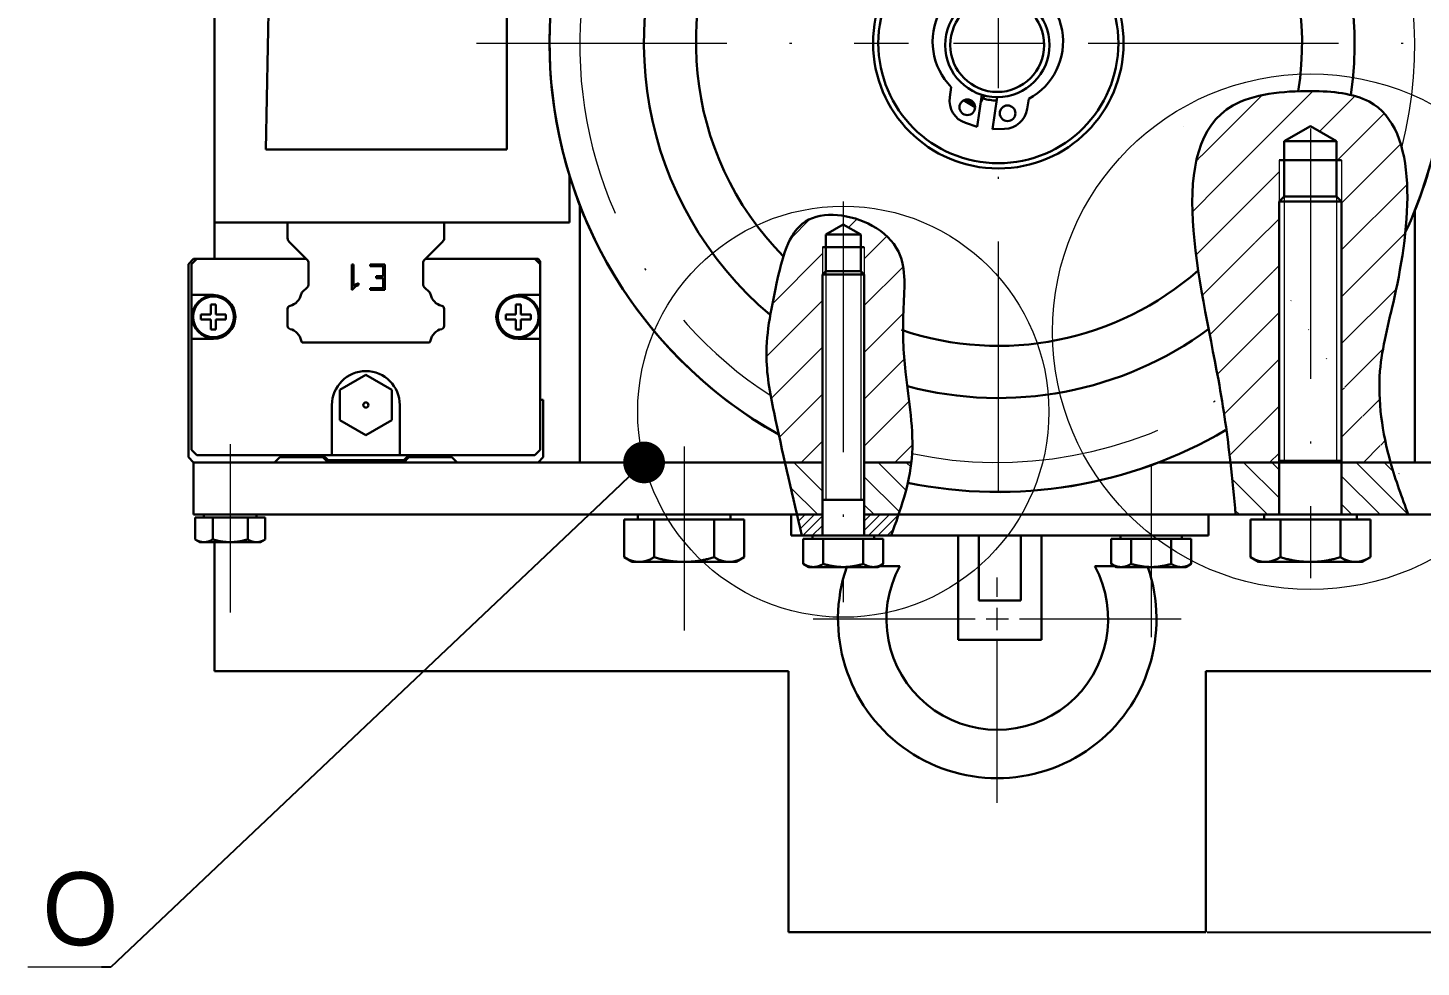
# Model space of a CAD drawing. Header units: millimetres. Extents: x 587 to 10361, y -8386 to 1488.
# Drawn here: x 3573.9 to 3640.6, y 219.1 to 264.1 of the extents above; entities that cross this region are included whole.
import ezdxf
from ezdxf import colors
from ezdxf.entities.mleader import LeaderData, LeaderLine
from ezdxf.math import Vec2, Vec3

# ---------------------------------------------------------------- set-up
doc = ezdxf.new("R2010")
doc.units = ezdxf.units.MM
doc.linetypes.add('ACAD_ISO10W100', pattern=[18, 12, -3, 0, -3])
for name, color, linetype, lineweight in [('Cienka', 30, 'Continuous', 0), ('Gruba', 7, 'Continuous', 30), ('Kreskowanie', 10, 'Continuous', 0), ('Przekrój', 50, 'Continuous', 15), ('Symetria', 210, 'ACAD_ISO10W100', 0), ('Widoczne (ISO)', 7, 'Continuous', 30), ('Wymiar', 3, 'Continuous', 20)]:
    doc.layers.add(name, color=color, linetype=linetype, lineweight=lineweight)
doc.dimstyles.get("Standard").update_dxf_attribs({"dimtxt": 2, "dimasz": 1, "dimexe": 0.18, "dimexo": 0.0625, "dimgap": 0.09, "dimtad": 1, "dimzin": 0, "dimdsep": 46, "dimtxsty": 'Standard', "dimcen": 1, "dimadec": 0, "dimazin": 0, "dimtfac": 1, "dimtofl": 0, "dimtmove": 0, "dimatfit": 3, "dimfxl": 1, "dimtolj": 1, "dimtzin": 0, "dimarcsym": 0})
pattern_1 = [(135, (0, 0), (-0.6735192090801865, -0.6735192090801865), [])]
pattern_2 = [(45, (0, 0), (-1.122532015133644, 1.122532015133644), [])]

# ---------------------------------------------------------------- blocks, each defined once
blk = doc.blocks.new('*D67')
at = {"layer": 'Defpoints', "color": 0, "transparency": 16777216}
for p in [(3657.813608966693, 365.3301252747852), (3630.313608969105, 220.8166252701624), (3692.718880247343, 220.8166252701624)]:
    blk.add_point(p, dxfattribs=at)
at = {"layer": 'Wymiar', "color": 0, "lineweight": -2, "transparency": 16777216}
for p, q in [((3657.876108966693, 365.3301252747852), (3692.898880247343, 365.3301252747852)), ((3692.718880247343, 364.3301252747852), (3692.718880247343, 221.8166252701624)), ((3630.376108969105, 220.8166252701624), (3692.898880247343, 220.8166252701624))]:
    blk.add_line(p, q, dxfattribs=at)
at = {"layer": 'Wymiar', "color": 0, "transparency": 16777216}
for points in [[(3692.552213580676, 364.3301252747852), (3692.885546914009, 364.3301252747852), (3692.718880247343, 365.3301252747852)], [(3692.552213580676, 221.8166252701624), (3692.885546914009, 221.8166252701624), (3692.718880247343, 220.8166252701624)]]:
    blk.add_solid(points, dxfattribs=at)
at = {"layer": 'Wymiar', "color": 0, "transparency": 16777216, "insert": (3690.878880247342, 293.0733752724727), "char_height": 2, "attachment_point": 5, "rotation": 90}
blk.add_mtext('\\A1;{\\H1.75x;289}', dxfattribs=at)
blk = doc.blocks.new('*U74')
at = {"layer": 'Symetria', "color": 0, "transparency": 16777216}
for p, q in [((0, 4.299999999999997), (0, 24.99999999999999)), ((-24.99999999999999, 0), (-4.299999999999997, 0)), ((4.299999999999997, 0), (24.99999999999999, 0)), ((0, -21.50000000000001), (0, -4.299999999999997))]:
    blk.add_line(p, q, dxfattribs=at)
at = {"layer": 'Symetria', "color": 0, "linetype": 'Continuous', "transparency": 16777216}
for p, q in [((0, -2.149999999999999), (0, 2.149999999999999)), ((-2.149999999999999, 0), (2.149999999999999, 0))]:
    blk.add_line(p, q, dxfattribs=at)
blk = doc.blocks.new('*U75')
at = {"layer": 'Symetria', "color": 0, "transparency": 16777216}
for p, q in [((0, 1.062350132327095), (0, 1.992057800861233)), ((-8.811750661635472, 0), (-1.062350132327095, 0)), ((1.062350132327095, 0), (8.811750661635472, 0)), ((0, -8.811750661635472), (0, -1.062350132327095))]:
    blk.add_line(p, q, dxfattribs=at)
at = {"layer": 'Symetria', "color": 0, "linetype": 'Continuous', "transparency": 16777216}
for p, q in [((-0.5311750661635473, 0), (0.5311750661635473, 0)), ((0, -0.5311750661635473), (0, 0.5311750661635473))]:
    blk.add_line(p, q, dxfattribs=at)
blk = doc.blocks.new('*U139')
at = {"layer": 'Symetria', "color": 0, "transparency": 16777216}
blk.add_line((-7.156728831808135e-13, 9.599884952259572), (7.156728831808135e-13, -9.5998849522596), dxfattribs=at)
blk = doc.blocks.new('*U140')
at = {"layer": 'Symetria', "color": 0, "transparency": 16777216}
blk.add_line((-6.735313349424386e-13, 10.77482742838902), (6.735313349424386e-13, -10.77482742838899), dxfattribs=at)
blk = doc.blocks.new('_Dot')
at = {"color": 0, "linetype": 'ByBlock', "lineweight": -2}
blk.add_line((-0.5, 0), (-1, 0), dxfattribs=at)
at = {"color": 0, "linetype": 'ByBlock', "const_width": 0.5}
blk.add_lwpolyline([(-0.25, 0, 1), (0.25, 0, 1)], format="xyb", close=True, dxfattribs=at)
blk = doc.blocks.new('*U206')
at = {"layer": 'Symetria', "color": 0, "transparency": 16777216}
blk.add_line((0, 4.02910335649679), (0, -4.02910335649679), dxfattribs=at)
blk = doc.blocks.new('*U207')
at = {"layer": 'Symetria', "color": 0, "transparency": 16777216}
blk.add_line((0, 4.407034325423069), (0, -4.407034325423069), dxfattribs=at)
blk = doc.blocks.new('*U208')
at = {"layer": 'Symetria', "color": 0, "transparency": 16777216}
blk.add_line((0, 4.104689550282046), (0, -4.104689550282046), dxfattribs=at)

msp = doc.modelspace()

# ---------------------------------------------------------------- hatches: boundary and pattern name
at = {"layer": 'Kreskowanie'}
h = msp.add_hatch(dxfattribs=at)
h.set_pattern_fill('ANSI31', color=256, scale=0.5)
h.set_pattern_definition(pattern_2)
edge = h.paths.add_edge_path()
edge.add_line((3633.813608972447, 255.8166252720738), (3633.813608972447, 257.7969923256343))
edge.add_line((3633.813608972447, 257.7969923256343), (3634.05604558314, 257.7969923256343))
edge.add_line((3634.05604558314, 257.7969923256343), (3634.05604558314, 258.7029912190794))
edge.add_line((3634.05604558314, 258.7029912190794), (3635.313608972448, 259.4290457804191))
edge.add_line((3635.313608972448, 259.4290457804191), (3636.571172361755, 258.7029912190794))
edge.add_line((3636.571172361755, 258.7029912190794), (3636.571172361755, 257.7969923256343))
edge.add_line((3636.571172361755, 257.7969923256343), (3636.813608972448, 257.7969923256355))
edge.add_line((3636.813608972448, 257.7969923256355), (3636.813608972447, 255.8166252720743))
edge.add_line((3636.813608972447, 255.8166252720743), (3636.813608972448, 243.3166252720788))
edge.add_line((3636.813608972448, 243.3166252720788), (3639.155741630212, 243.3166252720791))
edge.add_spline(control_points=[(3639.155741630212, 243.3166252720791), (3638.756104147251, 244.7427850193089), (3638.357288672806, 247.5206908283861), (3639.886835532086, 252.8094278543514), (3640.768895410014, 260.6698784262073), (3635.006873529888, 261.2342010841523), (3628.535220786593, 260.5202924941789), (3629.604423747076, 253.9799918145514), (3630.437973148125, 249.7071418630841)], knot_values=[8.682100838770872, 8.682100838770879, 8.682100838770879, 8.682100838770879, 13.07853033278791, 16.70063346845119, 26.1462454775979, 28.96224035778313, 32.77782988527065, 43.76816089827526, 43.76816089827526, 43.76816089827526, 43.76816089827526], degree=3, periodic=0)
edge.add_spline(control_points=[(3630.437973148125, 249.7071418630841), (3630.601863769399, 248.8670236502096), (3631.07419103133, 246.5326334669683), (3631.339421784517, 244.6205054318004), (3631.484188960914, 243.3166252720744)], knot_values=[2.512523572657374, 2.512523572657374, 2.512523572657374, 2.512523572657374, 4.673417906513847, 8.682100838770854, 8.68210083877087, 8.68210083877087, 8.68210083877087], degree=3, periodic=0)
edge.add_line((3631.484188960914, 243.3166252720744), (3631.484189280491, 243.3166252720744))
edge.add_line((3631.484189280491, 243.3166252720744), (3633.813608972448, 243.3166252720756))
edge.add_line((3633.813608972448, 243.3166252720756), (3633.813608972447, 255.8166252720738))
h = msp.add_hatch(dxfattribs=at)
h.set_pattern_fill('ANSI31', color=256, scale=0.5)
h.set_pattern_definition(pattern_2)
edge = h.paths.add_edge_path()
edge.add_line((3611.938608969363, 252.3166252720744), (3611.938608969363, 253.6368699744479))
edge.add_line((3611.938608969363, 253.6368699744479), (3612.100233376492, 253.6368699744479))
edge.add_line((3612.100233376492, 253.6368699744479), (3612.100233376492, 254.2408692367446))
edge.add_line((3612.100233376492, 254.2408692367446), (3612.938608969363, 254.7249056109711))
edge.add_line((3612.938608969363, 254.7249056109711), (3613.776984562235, 254.2408692367446))
edge.add_line((3613.776984562235, 254.2408692367446), (3613.776984562235, 253.6368699744478))
edge.add_line((3613.776984562235, 253.6368699744478), (3613.938608969363, 253.6368699744478))
edge.add_line((3613.938608969363, 253.6368699744478), (3613.938608969363, 252.3166252720745))
edge.add_line((3613.938608969363, 252.3166252720745), (3613.938608969363, 243.3166252720756))
edge.add_line((3613.938608969363, 243.3166252720756), (3616.195017963807, 243.3166252720756))
edge.add_spline(control_points=[(3616.031013124464, 242.3434908162645), (3616.118595301288, 242.7278682635034), (3616.414542392732, 244.4716716187797), (3615.931982414538, 246.961462936973), (3615.803793082168, 248.9729588396668), (3615.79872229674, 249.6399879836317)], knot_values=[24.294692011618, 24.294692011618, 24.294692011618, 24.294692011618, 25.48316273144338, 29.65297474566261, 31.64662343310444, 31.64662343310444, 31.64662343310444, 31.64662343310444], degree=3, periodic=0)
edge.add_spline(control_points=[(3615.79872229674, 249.6399879836317), (3615.796430759307, 249.9414249651729), (3615.817967673742, 251.2182707206563), (3616.058583659492, 253.2344223373441), (3614.062576909218, 255.1221264861869), (3611.08368793738, 255.4989131631462), (3610.286109077225, 253.8994482881954), (3610.06598665529, 253.195810569115)], knot_values=[13.50631490863671, 13.50631490863671, 13.50631490863671, 13.50631490863671, 14.40726421202676, 17.280712549095, 19.04082931326022, 22.24451038664514, 24.294692011618, 24.294692011618, 24.294692011618, 24.294692011618], degree=3, periodic=0)
edge.add_spline(control_points=[(3610.06598665529, 253.195810569115), (3609.934044514622, 252.7740476878347), (3609.531461888422, 250.9466404707578), (3609.037822929097, 248.4940269635726), (3609.634701522235, 245.6013938508573), (3609.991117044498, 243.9931874131472), (3610.143899711868, 243.316625272074)], knot_values=[3.605203695513175, 3.605203695513175, 3.605203695513175, 3.605203695513175, 4.834089648964747, 8.592025228598011, 11.42817222317699, 13.50631490863672, 13.50631490863672, 13.50631490863672, 13.50631490863672], degree=3, periodic=0)
edge.add_line((3610.143899711868, 243.3166252720741), (3611.938608969363, 243.3166252720756))
edge.add_line((3611.938608969363, 243.3166252720756), (3611.938608969363, 252.3166252720744))
h = msp.add_hatch(dxfattribs=at)
h.set_pattern_fill('ANSI31', color=256, scale=0.3, angle=90)
h.set_pattern_definition(pattern_1)
edge = h.paths.add_edge_path()
edge.add_line((3611.938608969363, 243.3166252720756), (3610.140493282387, 243.3166252720741))
edge.add_spline(control_points=[(3610.140493282388, 243.3166252720741), (3610.328743338545, 242.4819709428139), (3610.522101976703, 241.6490502272224), (3610.716921512941, 240.8166252720741)], knot_values=[2.055740479034897, 2.055740479034897, 2.055740479034897, 2.055740479034897, 7.1886731638307, 7.1886731638307, 7.1886731638307, 7.1886731638307], degree=3, periodic=0)
edge.add_line((3610.71692151294, 240.8166252720741), (3611.938608969363, 240.8166252720741))
edge.add_line((3611.938608969363, 240.8166252720741), (3611.938608969363, 243.3166252720756))
edge = h.paths.add_edge_path()
edge.add_spline(control_points=[(3615.580485585897, 240.8166252720742), (3615.855311009691, 241.6433021848934), (3616.092145259255, 242.4736250616329), (3616.196880891282, 243.3166252720756)], knot_values=[64.68032469296662, 64.68032469296662, 64.68032469296662, 64.68032469296662, 69.84514158203173, 69.84514158203173, 69.84514158203173, 69.84514158203173], degree=3, periodic=0)
edge.add_line((3616.196880891282, 243.3166252720756), (3613.938608969363, 243.3166252720756))
edge.add_line((3613.938608969363, 243.3166252720756), (3613.938608969363, 240.8166252720742))
edge.add_line((3613.938608969363, 240.8166252720742), (3615.580485585897, 240.8166252720742))
h = msp.add_hatch(dxfattribs=at)
h.set_pattern_fill('ANSI31', color=256, scale=0.3, angle=90)
h.set_pattern_definition(pattern_1)
edge = h.paths.add_edge_path()
edge.add_line((3633.813608972447, 243.3166252720784), (3631.484188960912, 243.3166252720781))
edge.add_spline(control_points=[(3631.484188960913, 243.3166252720744), (3631.575735271395, 242.4976225369753), (3631.655236518127, 241.6571239045248), (3631.734737764859, 240.8166252720743)], knot_values=[0, 0, 0, 0, 5.025047145314826, 5.025047145314826, 5.025047145314826, 5.025047145314826], degree=3, periodic=0)
edge.add_line((3631.734737764859, 240.8166252720743), (3633.813608972448, 240.8166252720744))
edge.add_line((3633.813608972448, 240.8166252720744), (3633.813608972448, 241.2669704152957))
edge.add_line((3633.813608972448, 241.2669704152957), (3633.813608972448, 243.3166252720784))
edge = h.paths.add_edge_path()
edge.add_spline(control_points=[(3640.006478183187, 240.8166252720752), (3639.700046202489, 241.638053811738), (3639.39361422179, 242.459482351401), (3639.155741630211, 243.316625272081)], knot_values=[0, 0, 0, 0, 5.281572751595349, 5.281572751595349, 5.281572751595349, 5.281572751595349], degree=3, periodic=0)
edge.add_line((3639.155741630213, 243.3166252720744), (3636.813608972448, 243.3166252720744))
edge.add_line((3636.813608972448, 243.3166252720744), (3636.813608972448, 241.2669704152964))
edge.add_line((3636.813608972448, 241.2669704152964), (3636.813608972448, 240.8166252720744))
edge.add_line((3636.813608972448, 240.8166252720744), (3637.485734499629, 240.8166252720744))
edge.add_line((3637.485734499629, 240.8166252720744), (3640.006478183187, 240.8166252720744))
h = msp.add_hatch(dxfattribs=at)
h.set_pattern_fill('ANSI31', color=256)
h.set_pattern_definition([(45, (0, 0), (-2.245064030267288, 2.245064030267288), [])])
edge = h.paths.add_edge_path()
edge.add_line((3611.938608969363, 240.8166252720741), (3610.718458823799, 240.8166252720741))
edge.add_spline(control_points=[(3610.718458823798, 240.8166252720741), (3610.796030538422, 240.4831262042651), (3610.873748244153, 240.1498757381696), (3610.951465949885, 239.8166252720742)], knot_values=[0, 0, 0, 0, 1.032921665660012, 1.032921665660012, 1.032921665660012, 1.032921665660012], degree=3, periodic=0)
edge.add_line((3610.951465949885, 239.8166252720742), (3611.938608969363, 239.8166252720742))
edge.add_line((3611.938608969363, 239.8166252720742), (3611.938608969363, 240.1168553675551))
edge.add_line((3611.938608969363, 240.1168553675551), (3611.938608969363, 240.8166252720741))
edge = h.paths.add_edge_path()
edge.add_line((3615.587323420893, 240.8166252720742), (3613.938608969363, 240.8166252720742))
edge.add_line((3613.938608969363, 240.8166252720742), (3613.938608969363, 240.1168553675555))
edge.add_line((3613.938608969363, 240.1168553675555), (3613.938608969363, 239.8166252720742))
edge.add_line((3613.938608969363, 239.8166252720742), (3615.235261397428, 239.8166252720742))
edge.add_spline(control_points=[(3615.235261397428, 239.8166252720742), (3615.354858926614, 240.1497132689003), (3615.4744564558, 240.4828012657263), (3615.587323420893, 240.8166252720742)], knot_values=[33.23081371859259, 33.23081371859259, 33.23081371859259, 33.23081371859259, 34.27511768429614, 34.27511768429614, 34.27511768429614, 34.27511768429614], degree=3, periodic=0)
h = msp.add_hatch(dxfattribs=at)
h.set_pattern_fill('ANSI31', color=256, scale=0.1)
h.set_pattern_definition([(45, (0, 0), (-0.2245064030267289, 0.2245064030267289), [])])
edge = h.paths.add_edge_path()
edge.add_line((3611.938608969363, 240.8166252720741), (3610.718458823799, 240.8166252720741))
edge.add_spline(control_points=[(3610.718458823798, 240.8166252720741), (3610.796030538422, 240.4831262042651), (3610.873748244153, 240.1498757381696), (3610.951465949885, 239.8166252720742)], knot_values=[0, 0, 0, 0, 1.032921665660012, 1.032921665660012, 1.032921665660012, 1.032921665660012], degree=3, periodic=0)
edge.add_line((3610.951465949885, 239.8166252720742), (3611.938608969363, 239.8166252720742))
edge.add_line((3611.938608969363, 239.8166252720742), (3611.938608969363, 240.1168553675551))
edge.add_line((3611.938608969363, 240.1168553675551), (3611.938608969363, 240.8166252720741))
edge = h.paths.add_edge_path()
edge.add_spline(control_points=[(3615.235261397428, 239.8166252720742), (3615.354858926614, 240.1497132689003), (3615.4744564558, 240.4828012657263), (3615.587323420893, 240.8166252720742)], knot_values=[33.23081371859259, 33.23081371859259, 33.23081371859259, 33.23081371859259, 34.27511768429614, 34.27511768429614, 34.27511768429614, 34.27511768429614], degree=3, periodic=0)
edge.add_line((3615.587323420893, 240.8166252720742), (3613.938608969363, 240.8166252720742))
edge.add_line((3613.938608969363, 240.8166252720742), (3613.938608969363, 240.1168553675555))
edge.add_line((3613.938608969363, 240.1168553675555), (3613.938608969363, 239.8166252720742))
edge.add_line((3613.938608969363, 239.8166252720742), (3615.235261397428, 239.8166252720742))

# ---------------------------------------------------------------- linework, layer by layer
at = {"layer": 'Cienka'}
for p, q in [((3633.813608972447, 257.7969923256343), (3633.813608972447, 255.8166252720739)), ((3636.813608972448, 257.7969923256343), (3636.813608972447, 255.8166252720743)), ((3634.056045583141, 256.0590618827668), (3634.05604558314, 243.388053843503)), ((3636.571172361753, 256.0590618827675), (3636.571172361755, 243.388053843503)), ((3611.938608969363, 253.6368699744479), (3611.938608969363, 252.3166252720743)), ((3613.938608969363, 253.6368699744478), (3613.938608969363, 252.3166252720745)), ((3612.100233376492, 252.4782496792039), (3612.100233376492, 241.5309109863599)), ((3613.776984562234, 252.4782496792029), (3613.776984562235, 241.5309109863599))]:
    msp.add_line(p, q, dxfattribs=at)
at = {"layer": 'Gruba'}
for p, q in [((3582.813608969563, 270.816625272546), (3582.813608969565, 254.8166252725467)), ((3585.276289843937, 258.3166252725471), (3585.525048698392, 270.8166252725466)), ((3596.813608969562, 270.8166252725488), (3596.813608969564, 258.3166252725493)), ((3618.040531481886, 260.8153579676828), (3618.113103644283, 261.2969653425113)), ((3618.058970178707, 261.060721055131), (3618.083585165023, 261.1010731872181)), ((3618.075944342011, 261.0503667373825), (3618.058970178707, 261.060721055131)), ((3619.253496703339, 260.3320543766502), (3618.703047559302, 260.6678308882532)), ((3618.871725609506, 260.7113576411853), (3619.215009169584, 260.5019530893613)), ((3619.232810240047, 260.3446732143447), (3619.253289198676, 260.349633883143)), ((3619.574496971052, 260.9283804360875), (3619.343716679405, 259.3968635740881)), ((3619.628154665304, 260.7527410944091), (3619.521744085737, 260.5782988376823)), ((3620.085343990155, 259.2851096839973), (3620.316124281801, 260.8166265459864)), ((3621.821240198033, 260.7381958920573), (3621.748668035636, 260.2565885172288)), ((3619.343716679405, 259.3968635740881), (3618.794714955396, 259.5812954333803)), ((3620.664316269955, 259.2995700751144), (3620.085343990155, 259.2851096839973)), ((3634.05604558314, 258.7029912190794), (3635.313608972448, 259.4290457804191)), ((3636.571172361755, 258.7029912190794), (3635.313608972448, 259.4290457804191)), ((3634.05604558314, 258.7029912190794), (3634.05604558314, 256.0590618827674)), ((3634.05604558314, 258.7029912190794), (3636.571172361755, 258.7029912190794)), ((3636.571172361755, 256.0590618827657), (3636.571172361755, 258.7029912190791)), ((3596.813608969564, 258.3166252725493), (3585.276289843937, 258.3166252725471)), ((3633.813608972447, 257.7969923256343), (3634.056045583139, 257.7969923256343)), ((3634.05604558314, 257.7969923256343), (3636.571172361755, 257.7969923256343)), ((3636.571172361755, 257.7969923256343), (3636.813608972447, 257.7969923256355)), ((3599.813608969564, 257.0796640142146), (3599.813608969565, 254.8166252725501)), ((3633.813608972447, 255.8166252720743), (3634.056045583139, 256.0590618827668)), ((3633.813608972447, 255.8166252720738), (3633.813608972448, 241.2669704152957)), ((3633.813608972447, 255.8166252720743), (3636.813608972447, 255.8166252720743)), ((3634.056045583139, 256.0590618827668), (3636.571172361754, 256.0590618827668)), ((3636.813608972447, 255.8166252720743), (3636.571172361754, 256.0590618827668)), ((3636.813608972448, 241.2669704152964), (3636.813608972447, 255.8166252720743)), ((3600.313608969363, 243.3166252720741), (3600.313608969363, 255.6383654391299)), ((3640.313608969362, 255.3745395457462), (3640.313608969362, 243.3166252720792)), ((3599.813608969565, 254.8166252725501), (3582.813608969565, 254.8166252725467)), ((3582.813608969098, 254.8166252701451), (3582.813608969099, 253.0666252722647)), ((3586.313608969564, 254.070178962276), (3586.313608969564, 254.8166252725468)), ((3593.813608969563, 254.8166252725483), (3593.813608969563, 254.0701789622775)), ((3612.100233376492, 254.2408692367446), (3612.938608969363, 254.7249056109711)), ((3613.776984562235, 254.2408692367446), (3612.938608969363, 254.7249056109711)), ((3587.269674984564, 253.0105595572763), (3586.386832274563, 253.8934022672761)), ((3593.740385664562, 253.8934022672775), (3592.857542954563, 253.0105595572774)), ((3612.100233376492, 254.2408692367446), (3612.100233376492, 252.4782496792033)), ((3612.100233376492, 254.2408692367446), (3613.776984562235, 254.2408692367446)), ((3613.776984562235, 252.4782496792022), (3613.776984562235, 254.2408692367446)), ((3581.563608969563, 252.816625272194), (3581.813608969563, 253.066625272194)), ((3581.713608969563, 252.8166252722659), (3581.963608969563, 253.0666252722659)), ((3581.813608969563, 253.066625272194), (3581.963608969563, 253.066625272194)), ((3581.963608969563, 253.0666252722659), (3587.213609269563, 253.0666252722661)), ((3592.913608669563, 253.0666252722663), (3598.163608969563, 253.0666252722664)), ((3598.163608969563, 253.0666252722664), (3598.413608969563, 252.8166252722665)), ((3598.163608969563, 253.0666252721946), (3598.313608969563, 253.0666252721946)), ((3598.313608969563, 253.0666252721946), (3598.413608969563, 252.9666252721946)), ((3611.938608969363, 253.6368699744479), (3612.100233376492, 253.6368699744479)), ((3612.100233376492, 253.6368699744479), (3613.776984562235, 253.6368699744478)), ((3613.776984562235, 253.6368699744478), (3613.938608969363, 253.6368699744478)), ((3581.563608969564, 243.5666252721941), (3581.563608969563, 252.816625272194)), ((3581.713608969563, 251.3416252722659), (3581.713608969563, 252.8166252722659)), ((3587.313608969564, 251.8256475672763), (3587.313608969564, 252.9044935422763)), ((3589.398192302939, 251.5825836056659), (3589.398192302939, 252.8075836056168)), ((3589.398192302939, 252.8075836056168), (3589.479858969602, 252.8075836056168)), ((3589.479858969602, 252.8075836056168), (3589.479858969602, 251.7409948556596)), ((3590.269986052934, 252.7243336056036), (3590.269986052934, 252.806000272267)), ((3590.269986052934, 252.806000272267), (3590.980900636238, 252.8060002722671)), ((3590.899233969575, 252.7243336056037), (3590.269986052934, 252.7243336056036)), ((3590.899233969575, 252.2343336056234), (3590.899233969575, 252.7243336056037)), ((3590.980900636238, 252.8060002722671), (3590.980900636238, 251.5810002723162)), ((3592.813608969563, 252.9044935422774), (3592.813608969563, 251.8256475672774)), ((3598.413608969563, 252.8166252722665), (3598.413608969563, 252.9666252721946)), ((3598.413608969563, 252.8166252722665), (3598.413608969563, 251.3416252722665)), ((3611.938608969363, 252.3166252720745), (3612.100233376491, 252.4782496792029)), ((3611.938608969363, 252.3166252720744), (3611.938608969363, 240.1168553675551)), ((3611.938608969363, 252.3166252720745), (3613.938608969363, 252.3166252720745)), ((3612.100233376491, 252.4782496792029), (3613.776984562234, 252.4782496792029)), ((3613.776984562235, 252.4782496792022), (3613.938608969363, 252.3166252720745)), ((3613.938608969363, 240.1168553675555), (3613.938608969363, 252.3166252720745)), ((3587.003357379563, 251.4532629022763), (3587.269675194563, 251.7195817572764)), ((3589.589120219598, 251.755396105659), (3589.415418969605, 251.5825836056659)), ((3589.479858969602, 251.7409948556596), (3589.573169386265, 251.8350573556558)), ((3589.573169386265, 251.8350573556558), (3589.708748969593, 251.9019586056531)), ((3589.708748969593, 251.8159169389899), (3589.589120219598, 251.755396105659)), ((3589.708748969593, 251.9019586056532), (3589.708748969593, 251.8159169389899)), ((3590.269986052934, 251.6626669389794), (3590.899233969575, 251.6626669389796)), ((3590.269986052934, 251.5810002723161), (3590.269986052934, 251.6626669389794)), ((3590.556297719589, 252.1526669389599), (3590.556297719589, 252.2343336056232)), ((3590.556297719589, 252.2343336056233), (3590.899233969575, 252.2343336056234)), ((3590.899233969575, 252.15266693896), (3590.556297719589, 252.1526669389599)), ((3590.899233969575, 251.6626669389796), (3590.899233969575, 252.15266693896)), ((3592.857542744563, 251.7195817572775), (3593.123860559563, 251.4532629022775)), ((3581.713608969563, 251.3416252722659), (3582.763608969562, 251.3416252722659)), ((3581.713608969563, 249.2416252722575), (3581.713608969563, 251.3416252722574)), ((3589.415418969605, 251.5825836056659), (3589.398192302939, 251.5825836056659)), ((3590.980900636238, 251.5810002723162), (3590.269986052934, 251.5810002723161)), ((3597.363608969563, 251.3416252722664), (3598.413608969563, 251.3416252722665)), ((3598.413608969563, 251.341625272258), (3598.413608969563, 249.241625272258)), ((3586.313608969564, 249.8560443722763), (3586.313608969564, 250.6772021822762)), ((3593.813608969563, 250.6772021822777), (3593.813608969563, 249.8560443722778)), ((3582.763608969563, 249.2416252722659), (3581.713608969563, 249.2416252722659)), ((3581.713608969563, 243.916625272266), (3581.713608969563, 249.2416252722659)), ((3587.016717509563, 249.0666232772764), (3587.003357644563, 249.0799831422765)), ((3593.110500429562, 249.0666232772776), (3587.016717509563, 249.0666232772764)), ((3593.123860294563, 249.0799831422777), (3593.110500429562, 249.0666232772777)), ((3598.413608969563, 249.2416252722665), (3597.363608969563, 249.2416252722665)), ((3598.413608969563, 249.2416252722665), (3598.413608969563, 243.9166252722666)), ((3590.059919020606, 247.5078705522251), (3588.817298918573, 246.7904435018527)), ((3591.309919020553, 246.7904435018528), (3590.06729891852, 247.5078705522251)), ((3588.813608969564, 246.7840523226902), (3588.813608969564, 245.349198221907)), ((3591.313608969564, 245.3491982219071), (3591.313608969564, 246.7840523226903)), ((3598.563608969564, 246.3166252721947), (3598.413608969563, 246.3166252721947)), ((3598.563608969564, 243.5666252721947), (3598.563608969564, 246.3166252721947)), ((3588.438608969564, 243.6666252722662), (3588.438608969564, 246.0666252722662)), ((3591.688608969564, 246.0666252722663), (3591.688608969564, 243.6666252722663)), ((3588.817298918573, 245.3428070427445), (3590.059919020607, 244.6253799923722)), ((3590.06729891852, 244.6253799923722), (3591.309919020553, 245.3428070427446)), ((3581.963608969563, 243.666625272266), (3581.713608969563, 243.916625272266)), ((3588.438608969564, 243.6666252722662), (3581.963608969563, 243.666625272266)), ((3588.251108969564, 243.4216252722493), (3588.006108969563, 243.6666252722493)), ((3591.688608969564, 243.6666252722579), (3588.438608969564, 243.6666252722578)), ((3598.163608969563, 243.6666252722666), (3591.688608969564, 243.6666252722663)), ((3592.121108969563, 243.6666252722494), (3591.876108969564, 243.4216252722495)), ((3598.413608969563, 243.9166252722666), (3598.163608969563, 243.6666252722666)), ((3581.813608969564, 243.3166252721941), (3581.563608969564, 243.5666252721941)), ((3581.813608969362, 240.8166252720737), (3581.813608969362, 243.3166252720737)), ((3581.813608969362, 243.3166252720737), (3610.140493282389, 243.3166252720741)), ((3585.688608969564, 243.3166252721943), (3585.938608969564, 243.5666252721943)), ((3585.938608969564, 243.5666252721943), (3588.001108969564, 243.5666252721944)), ((3588.251108969564, 243.3166252721944), (3588.001108969564, 243.5666252721944)), ((3591.876108969564, 243.4216252722494), (3588.251108969564, 243.4216252722493)), ((3592.126108969564, 243.5666252721945), (3591.876108969564, 243.3166252721945)), ((3592.126108969564, 243.5666252721945), (3594.188608969564, 243.5666252721946)), ((3594.188608969564, 243.5666252721946), (3594.438608969564, 243.3166252721946)), ((3598.563608969564, 243.5666252721947), (3598.313608969564, 243.3166252721947)), ((3610.140493282388, 243.3166252720754), (3600.313608969363, 243.3166252720741)), ((3610.140493282389, 243.3166252720741), (3611.938608969363, 243.3166252720756)), ((3613.938608969363, 243.3166252720756), (3616.196880891282, 243.3166252720756)), ((3640.313608969363, 243.3166252720792), (3628.042769005721, 243.3166252720777)), ((3628.04276900572, 243.3166252720743), (3631.484189280491, 243.3166252720744)), ((3633.813608972448, 243.388053843503), (3636.813608972448, 243.388053843503)), ((3633.813608972447, 243.3166252720744), (3656.18818219355, 243.3166252720747)), ((3611.938608969363, 241.5309109863599), (3613.938608969363, 241.5309109863599)), ((3633.813608972448, 241.2669704152957), (3633.813608972448, 240.8166252720744)), ((3636.813608972448, 241.2669704152964), (3636.813608972448, 240.8166252720744)), ((3581.813608969362, 240.8166252720737), (3611.938608969363, 240.8166252720741)), ((3603.093608991644, 240.584641528352), (3603.093608991644, 240.8166252720752)), ((3607.533608991645, 240.5846415283519), (3607.533608991645, 240.8166252720734)), ((3610.438608969363, 240.8166252720742), (3610.438608969363, 239.8166252720742)), ((3613.938608969363, 240.8166252720742), (3658.813608969361, 240.8166252720747)), ((3630.438608969363, 239.8166252720745), (3630.438608969363, 240.8166252720744)), ((3633.093608969361, 240.5846415283519), (3633.093608969361, 240.8166252720734)), ((3633.813608972448, 240.8166252720744), (3633.363263829226, 240.8166252720744)), ((3633.363263829226, 240.8166252720744), (3633.813608972448, 240.8166252720744)), ((3635.313608972448, 240.8166252720744), (3636.813608972448, 240.8166252720744)), ((3637.533608969363, 240.584641528352), (3637.533608969363, 240.8166252720752)), ((3630.438608969363, 239.8166252720745), (3610.438608969363, 239.8166252720742)), ((3611.468608969366, 239.6619694429265), (3611.468608969366, 239.8166252720733)), ((3611.938608969363, 240.1168553675551), (3611.938608969363, 239.8166252720742)), ((3613.938608969363, 240.1168553675555), (3613.938608969363, 239.8166252720742)), ((3614.408608969365, 239.6619694429266), (3614.408608969365, 239.8166252720745)), ((3618.438608969363, 239.8166252720743), (3618.438608969363, 234.8166252720744)), ((3619.438608969363, 236.7048647432744), (3619.438608969363, 239.8166252720743)), ((3621.438608969363, 239.8166252720744), (3621.438608969363, 236.7048647432744)), ((3622.438608969363, 239.8166252720744), (3622.438608969363, 234.8166252720744)), ((3626.218608991642, 239.6619694429266), (3626.218608991643, 239.8166252720745)), ((3629.158608991641, 239.6619694429265), (3629.158608991642, 239.8166252720733)), ((3582.813608969102, 239.496730932852), (3582.813608969102, 233.3166252701465)), ((3615.645084844556, 238.3503138049485), (3614.677412176271, 238.3503138049483)), ((3625.94980578473, 238.3503138049518), (3624.982133093334, 238.3503138049514)), ((3621.438608969363, 236.7048647432744), (3619.438608969363, 236.7048647432744)), ((3622.438608969363, 234.8166252720744), (3618.438608969363, 234.8166252720744)), ((3582.813608969102, 233.3166252701465), (3610.313608969102, 233.3166252701551)), ((3610.313608969102, 233.3166252701551), (3610.313608969104, 220.8166252701559)), ((3630.313608969101, 233.3166252701615), (3657.8136089691, 233.3166252701701)), ((3630.313608969101, 233.3166252701615), (3630.313608969103, 220.8166252701623)), ((3630.313608969103, 220.8166252701623), (3610.313608969104, 220.8166252701559))]:
    msp.add_line(p, q, dxfattribs=at)
for centre, radius in [((3620.365685186925, 263.401995466783), 5.999999999999991), ((3620.36568518695, 263.4019954668017), 5.749999999999994), ((3620.313608980479, 263.3166252806399), 2.500000000000145), ((3620.313608980503, 263.3166252806589), 2.250000000000127), ((3618.878522106863, 260.3364192361356), 0.3750000000002896), ((3620.806753114814, 260.0458591218996), 0.3750000000002896), ((3582.763608969562, 250.2916252722575), 1.024999999999996), ((3582.763608969562, 250.2916252722668), 0.9768812350607361), ((3597.363608969563, 250.291625272258), 1.024999999999996), ((3597.363608969563, 250.2916252722673), 0.9768812350607361), ((3590.063608969564, 246.0666252723169), 0.1249999999999995)]:
    msp.add_circle(centre, radius, dxfattribs=at)
for centre, radius, start, end in [((3620.409097769547, 263.3958642441869), 17.02325514855763, 351.6460810729562, 229.8652107449263), ((3620.365685186805, 263.4019954666892), 21.49999999999999, 129.2477226316178, 240.7017792138737), ((3620.365685186805, 263.4019954666892), 21.49999999999999, 337.797932360953, 50.75227736839813), ((3620.39856544191, 263.3948710611518), 14.51834613804411, 350.9129477602052, 224.6725018792415), ((3620.339684888128, 263.4896716531179), 3.125000000002472, 298.3006175576789, 224.5608222659667), ((3620.365685186336, 263.401995466343), 21.50255128608409, 177.9941114129533, 240.7078048104065), ((3620.365685186336, 263.401995466343), 21.5025512860841, 335.0603811290018, 1.922237991370722), ((3619.152972448011, 260.6477271325465), 1.125000000000898, 171.4307199118074, 251.4307199118001), ((3620.36568518695, 263.4019954668017), 2.749999999999992, 254.4432368633457, 268.453497216732), ((3620.636227069512, 260.424219352365), 1.125000000000869, 271.4307199118427, 351.4307199118315), ((3586.563608936949, 254.0701789493602), 0.2499999673859831, 179.9999971683509, 225.0000031922329), ((3593.563609002176, 254.0701789493615), 0.249999967385965, 314.9999968077809, 2.831649156017714e-06), ((3587.163608991852, 252.9044935471528), 0.1499999777107948, 359.9999980909034, 45.00000470307464), ((3592.963608947273, 252.9044935471539), 0.1499999777108179, 134.9999952969277, 180.0000019090965), ((3620.365685186707, 263.4019954666143), 14.49999999999998, 251.3348559877988, 311.3216422271856), ((3587.163608958324, 251.8256475712869), 0.1500000112381979, 315.0001140415316, 359.9999985212231), ((3592.963608980801, 251.825647571288), 0.1500000112381853, 180.000001478777, 224.9998859584891), ((3582.763608969562, 250.2916252722659), 1.049999999999996, 270, 90), ((3586.274364546409, 251.505867696528), 0.6999999939764591, 282.8641697195134, 349.2414115195196), ((3587.109423624142, 251.3471970811001), 0.1500000222024172, 135.0001143587122, 169.2414088169072), ((3593.017794314985, 251.3471970811013), 0.1500000222024269, 10.75859118312804, 44.99988564130397), ((3593.852853392717, 251.5058676965295), 0.6999999939764551, 190.7585884805028, 257.1358302804866), ((3597.363608969563, 250.2916252722665), 1.049999999999996, 90, 270), ((3586.46360897893, 250.6772021726625), 0.1500000093669328, 102.8641726148379, 179.9999963777478), ((3593.663608971369, 250.6772021815733), 0.1499999981935626, 0, 77.13583078827887), ((3586.463608967757, 249.8560443729807), 0.1499999981935625, 180, 257.1358307882789), ((3586.274364552872, 249.0273788611415), 0.6999999894987551, 10.75856746154248, 77.1358307393704), ((3593.852853386255, 249.027378861143), 0.6999999894987488, 102.8641692606296, 169.2414325384824), ((3593.663608960196, 249.8560443818915), 0.1500000093669348, 282.8641726148379, 359.9999963777478), ((3620.365685186805, 263.4019954666892), 16.99999999999998, 255.1938150193077, 306.3573755192904), ((3587.109423670448, 249.1860491603585), 0.1500000067956884, 190.758567769907, 224.9999978926093), ((3593.017794268679, 249.1860491603597), 0.1500000067957047, 315.0000021074068, 349.2414322301215), ((3590.063608969564, 246.0666252722663), 1.624999999999994, 0, 180), ((3590.063608969564, 246.0666252722987), 1.441249999999994, 89.85330864635105, 90.14669135364895), ((3590.063608969564, 246.0666252722987), 1.441249999999991, 149.8533086437966, 150.1466913553133), ((3590.063608969564, 246.0666252722987), 1.441249999999991, 29.85330864468962, 30.14669135620342), ((3590.063608969564, 246.0666252722987), 1.441249999999991, 209.8533086446896, 210.1466913562034), ((3590.063608969564, 246.0666252722987), 1.441249999999991, 329.8533086437966, 330.1466913553133), ((3590.063608969564, 246.0666252722987), 1.441249999999994, 269.8533086463511, 270.146691353649), ((3620.365685186336, 263.401995466343), 21.50255128608409, 258.3438026197043, 300.3991137962565), ((3620.365685186805, 263.4019954666892), 21.49999999999999, 258.3439631528387, 300.4016595150691), ((3620.313608968945, 235.8166252701496), 7.629893399222455, 160.9335498024227, 19.02951065572734), ((3620.313608968945, 235.8166252701496), 5.311750661635473, 151.5105529811857, 28.48944701886713)]:
    msp.add_arc(centre, radius, start, end, dxfattribs=at)
for points in [[(3631.734737764859, 240.8166252720743), (3631.484188960913, 243.3166252720744), (3630.9073234258, 247.2835844356866), (3631.602273920499, 260.4164353041706), (3635.354539237, 261.1086985755173), (3638.125162779885, 260.6052382008693), (3639.344623170146, 251.2386751928113), (3638.64978190182, 247.6838437288441), (3639.155741630211, 243.3166252720791), (3640.006478183187, 240.8166252720752)], [(3610.951465949885, 239.8166252720742), (3609.692928277605, 245.3588729220417), (3609.262197139969, 248.162121120459), (3609.740968615632, 251.8894335161087), (3611.126904863721, 254.8612115865756), (3614.324110635702, 254.657624574269), (3615.575689136553, 253.4200615335703), (3615.814835070921, 250.5565820822951), (3615.915637268748, 247.6637398042853), (3616.218016358219, 243.5049059388637), (3615.235261397428, 239.8166252720742)]]:
    msp.add_spline(points, degree=3, dxfattribs=at)
for points, weights in [([(3619.711947004187, 260.890104547852), (3619.6712612093, 260.8234070267381), (3619.628154665304, 260.7527410944091)], [1.000591081240217, 1.000748953733322, 1]), ([(3582.163608969564, 250.1716252722675), (3582.163608969564, 250.2916252722685), (3582.163608969564, 250.4116252722691)], [4.203092582752699, 4.286330219379745, 4.203092582752705]), ([(3582.163608969564, 250.4116252722683), (3582.539386918547, 250.4116252722699), (3582.643608969564, 250.4116252722703)], [1.498712528871868, 3.018370840533501, 3.786192365625989]), ([(3582.643608969564, 250.4116252722699), (3582.643608969564, 250.515847323288), (3582.643608969563, 250.891625272267)], [3.786192365626034, 3.018370840533556, 1.498712528871951]), ([(3582.643608969564, 250.8916252722684), (3582.763608969562, 250.8916252722683), (3582.883608969565, 250.8916252722684)], [1.301183440744208, 1.326951951023682, 1.301183440744208]), ([(3582.883608969563, 250.8916252722671), (3582.883608969563, 250.5158473232879), (3582.883608969564, 250.4116252722699)], [1.49871252887187, 3.018370840533524, 3.786192365626023]), ([(3582.883608969563, 250.4116252722703), (3582.98783102058, 250.4116252722699), (3583.363608969561, 250.4116252722685)], [3.786192365626086, 3.018370840533633, 1.498712528872013]), ([(3583.363608969563, 250.1716252722676), (3583.363608969563, 250.2916252722685), (3583.363608969563, 250.4116252722692)], [4.203092582752706, 4.286330219379745, 4.203092582752703]), ([(3596.763608969562, 250.171625272268), (3596.763608969562, 250.2916252722689), (3596.763608969562, 250.4116252722697)], [4.203092582752702, 4.286330219379748, 4.203092582752701]), ([(3596.763608969565, 250.4116252722689), (3597.139386918544, 250.4116252722705), (3597.243608969564, 250.4116252722708)], [1.498712528871873, 3.018370840533543, 3.786192365626031]), ([(3597.243608969564, 250.4116252722704), (3597.243608969564, 250.5158473232884), (3597.243608969564, 250.8916252722676)], [3.786192365626089, 3.018370840533513, 1.498712528871565]), ([(3597.243608969562, 250.8916252722689), (3597.363608969563, 250.891625272269), (3597.483608969564, 250.891625272269)], [1.301183440744208, 1.326951951023682, 1.301183440744208]), ([(3597.483608969564, 250.8916252722676), (3597.483608969563, 250.5158473232884), (3597.483608969563, 250.4116252722704)], [1.49871252887187, 3.018370840533501, 3.786192365625999]), ([(3597.483608969562, 250.4116252722708), (3597.58783102058, 250.4116252722705), (3597.963608969562, 250.4116252722689)], [3.786192365625936, 3.018370840533386, 1.498712528871619]), ([(3597.963608969563, 250.1716252722681), (3597.963608969563, 250.291625272269), (3597.963608969563, 250.4116252722697)], [4.203092582752705, 4.286330219379746, 4.203092582752703]), ([(3582.643608969564, 250.1716252722703), (3582.539386918546, 250.1716252722699), (3582.163608969564, 250.1716252722683)], [3.786192365625936, 3.018370840533386, 1.498712528871619]), ([(3582.643608969562, 249.6916252722697), (3582.643608969564, 250.067403221252), (3582.643608969564, 250.1716252722707)], [1.498712528871872, 3.018370840533527, 3.786192365626025]), ([(3582.883608969563, 249.6916252722684), (3582.763608969562, 249.6916252722684), (3582.643608969564, 249.6916252722684)], [1.301183440744208, 1.326951951023682, 1.301183440744208]), ([(3583.363608969561, 250.1716252722683), (3582.98783102058, 250.17162527227), (3582.883608969562, 250.1716252722703)], [1.498712528871873, 3.018370840533543, 3.786192365626031]), ([(3582.883608969563, 250.1716252722707), (3582.883608969563, 250.0674032212521), (3582.883608969563, 249.6916252722698)], [3.786192365626025, 3.018370840533593, 1.498712528872135]), ([(3597.243608969564, 250.1716252722708), (3597.139386918545, 250.1716252722705), (3596.763608969564, 250.1716252722689)], [3.786192365626086, 3.018370840533633, 1.498712528872013]), ([(3597.243608969564, 249.6916252722702), (3597.243608969563, 250.0674032212524), (3597.243608969564, 250.1716252722712)], [1.498712528871871, 3.018370840533536, 3.786192365626035]), ([(3597.483608969564, 249.6916252722689), (3597.363608969564, 249.691625272269), (3597.243608969564, 249.6916252722688)], [1.301183440744208, 1.326951951023682, 1.301183440744208]), ([(3597.963608969564, 250.1716252722689), (3597.587831020581, 250.1716252722705), (3597.483608969562, 250.1716252722708)], [1.498712528871868, 3.018370840533501, 3.786192365625989]), ([(3597.483608969563, 250.1716252722712), (3597.483608969564, 250.0674032212524), (3597.483608969564, 249.6916252722703)], [3.786192365626046, 3.018370840533571, 1.498712528871965])]:
    msp.add_rational_spline(points, weights, degree=2, dxfattribs=at)
at = {"layer": 'Przekrój'}
for centre, radius in [((3635.313608972448, 249.5781538587926), 12.35571691373252), ((3612.938608969362, 245.7451887414063), 9.849444235281926)]:
    msp.add_circle(centre, radius, dxfattribs=at)
at = {"layer": 'Symetria'}
for start, end in [(117.5301617567825, 237.1265747844341), (345.738042367448, 62.46983824325128), (258.2314161908164, 302.4812099011634)]:
    msp.add_arc((3620.313608980503, 263.3166252806589), 20, start, end, dxfattribs=at)
at = {"layer": 'Widoczne (ISO)'}
for p, q in [((3581.887578322091, 240.6846120805295), (3581.887578322091, 239.6264053675359)), ((3582.725807044773, 240.6846120805295), (3581.887578322091, 240.6846120805295)), ((3582.296962543267, 240.6846120805295), (3582.296962543267, 240.8166252720747)), ((3582.725807044773, 240.6846120805295), (3582.725807044773, 239.6264053675359)), ((3584.40226449014, 240.6846120805295), (3582.725807044773, 240.6846120805295)), ((3584.40226449014, 240.6846120805295), (3584.40226449014, 239.6264053675359)), ((3585.240493212823, 240.6846120805294), (3584.40226449014, 240.6846120805295)), ((3584.831108991646, 240.6846120805294), (3584.831108991646, 240.8166252720747)), ((3585.240493212823, 240.6846120805294), (3585.240493212823, 239.6264053675359)), ((3602.439681939361, 240.584641528352), (3602.439681939361, 238.7705728775057)), ((3603.87664546396, 240.584641528352), (3602.439681939361, 240.584641528352)), ((3603.87664546396, 240.584641528352), (3603.87664546396, 238.7705728775057)), ((3606.750572513159, 240.584641528352), (3603.87664546396, 240.584641528352)), ((3606.750572513159, 240.584641528352), (3606.750572513159, 238.7705728775057)), ((3608.187536037758, 240.5846415283518), (3606.750572513159, 240.584641528352)), ((3608.187536037758, 240.5846415283518), (3608.187536037758, 238.7705728775057)), ((3632.439681923249, 240.5846415283518), (3633.876645447848, 240.584641528352)), ((3632.439681923249, 240.5846415283518), (3632.439681923249, 238.7705728775057)), ((3637.485734499629, 240.8166252720744), (3633.141483445266, 240.8166252720744)), ((3633.876645447848, 240.584641528352), (3633.876645447848, 238.7705728775057)), ((3633.876645447848, 240.584641528352), (3636.750572497047, 240.584641528352)), ((3636.750572497047, 240.584641528352), (3636.750572497047, 238.7705728775057)), ((3636.750572497047, 240.584641528352), (3638.187536021645, 240.584641528352)), ((3638.187536021645, 240.584641528352), (3638.187536021645, 238.7705728775057)), ((3611.02265760323, 239.6619694429265), (3611.980633286295, 239.6619694429266)), ((3611.02265760323, 239.6619694429265), (3611.02265760323, 238.4525903423624)), ((3611.980633286295, 239.6619694429266), (3611.980633286295, 238.4525903423624)), ((3611.980633286295, 239.6619694429266), (3613.896584652428, 239.6619694429266)), ((3613.896584652428, 239.6619694429266), (3613.896584652428, 238.4525903423624)), ((3613.896584652428, 239.6619694429266), (3614.854560335494, 239.6619694429266)), ((3614.854560335494, 239.6619694429266), (3614.854560335494, 238.4525903423624)), ((3625.772657625513, 239.6619694429266), (3625.772657625513, 238.4525903423624)), ((3626.730633308578, 239.6619694429266), (3625.772657625513, 239.6619694429266)), ((3626.730633308578, 239.6619694429266), (3626.730633308578, 238.4525903423624)), ((3628.646584674711, 239.6619694429266), (3626.730633308578, 239.6619694429266)), ((3628.646584674711, 239.6619694429266), (3628.646584674711, 238.4525903423624)), ((3629.604560357777, 239.6619694429265), (3628.646584674711, 239.6619694429266)), ((3629.604560357777, 239.6619694429265), (3629.604560357777, 238.4525903423624)), ((3582.112181031406, 239.496730932852), (3581.887578322091, 239.6264053675359)), ((3582.306692683433, 239.496730932852), (3582.112181031406, 239.496730932852)), ((3583.564035767457, 239.496730932852), (3582.306692683433, 239.496730932852)), ((3584.821378851481, 239.496730932852), (3583.564035767457, 239.496730932852)), ((3585.015890503507, 239.496730932852), (3584.821378851481, 239.496730932852)), ((3585.015890503507, 239.496730932852), (3585.240493212823, 239.6264053675359)), ((3602.824715155331, 238.548273846619), (3602.439681939361, 238.7705728775057)), ((3603.158163701661, 238.548273846619), (3602.824715155331, 238.548273846619)), ((3605.313608988559, 238.548273846619), (3603.158163701661, 238.548273846619)), ((3607.469054275458, 238.548273846619), (3605.313608988559, 238.548273846619)), ((3607.802502821788, 238.548273846619), (3607.469054275458, 238.548273846619)), ((3607.802502821788, 238.548273846619), (3608.187536037758, 238.7705728775057)), ((3611.279346413876, 238.304390988438), (3611.02265760323, 238.4525903423624)), ((3611.279346413876, 238.304390988438), (3611.501645444763, 238.304390988438)), ((3611.501645444763, 238.304390988438), (3612.938608969362, 238.304390988438)), ((3612.938608969362, 238.304390988438), (3614.375572493961, 238.304390988438)), ((3614.375572493961, 238.304390988438), (3614.597871524848, 238.304390988438)), ((3614.597871524848, 238.304390988438), (3614.854560335494, 238.4525903423624)), ((3626.029346436158, 238.304390988438), (3625.772657625513, 238.4525903423624)), ((3626.251645467046, 238.304390988438), (3626.029346436158, 238.304390988438)), ((3627.688608991644, 238.304390988438), (3626.251645467046, 238.304390988438)), ((3629.125572516245, 238.304390988438), (3627.688608991644, 238.304390988438)), ((3629.34787154713, 238.304390988438), (3629.125572516245, 238.304390988438)), ((3629.34787154713, 238.304390988438), (3629.604560357777, 238.4525903423624)), ((3632.824715139219, 238.548273846619), (3632.439681923249, 238.7705728775057)), ((3632.824715139219, 238.548273846619), (3633.158163685548, 238.548273846619)), ((3633.158163685548, 238.548273846619), (3635.313608972448, 238.548273846619)), ((3635.313608972448, 238.548273846619), (3637.469054259346, 238.548273846619)), ((3637.469054259346, 238.548273846619), (3637.802502805676, 238.548273846619)), ((3637.802502805676, 238.548273846619), (3638.187536021645, 238.7705728775057))]:
    msp.add_line(p, q, dxfattribs=at)
for points, weights in [([(3582.306692683433, 239.4967309328518), (3582.112181031407, 239.4967309328518), (3581.88757832209, 239.6264053675359)], [1, 1.037954849302063, 1]), ([(3582.725807044773, 239.6264053675359), (3582.501204335458, 239.4967309328518), (3582.306692683433, 239.4967309328518)], [1, 1.037954849302042, 1]), ([(3583.564035767457, 239.4967309328518), (3583.175012463404, 239.4967309328518), (3582.725807044773, 239.6264053675359)], [1, 1.037954849302017, 1]), ([(3584.40226449014, 239.6264053675359), (3583.953059071508, 239.4967309328518), (3583.564035767457, 239.4967309328518)], [1, 1.037954849302038, 1]), ([(3584.82137885148, 239.4967309328518), (3584.626867199455, 239.4967309328518), (3584.40226449014, 239.6264053675359)], [1, 1.037954849302061, 1]), ([(3585.240493212823, 239.6264053675359), (3585.015890503506, 239.4967309328518), (3584.82137885148, 239.4967309328518)], [1, 1.037954849302059, 1]), ([(3603.158163701661, 238.5482738466188), (3602.824715155331, 238.5482738466188), (3602.439681939361, 238.7705728775057)], [1, 1.037954849302063, 1]), ([(3603.876645463961, 238.7705728775057), (3603.491612247992, 238.5482738466188), (3603.158163701661, 238.5482738466188)], [1, 1.037954849302042, 1]), ([(3605.313608988559, 238.5482738466188), (3604.646711895898, 238.5482738466188), (3603.876645463961, 238.7705728775057)], [1, 1.037954849302017, 1]), ([(3606.750572513158, 238.7705728775057), (3605.98050608122, 238.5482738466188), (3605.313608988559, 238.5482738466188)], [1, 1.037954849302038, 1]), ([(3607.469054275458, 238.5482738466188), (3607.135605729127, 238.5482738466188), (3606.750572513158, 238.7705728775057)], [1, 1.037954849302061, 1]), ([(3608.187536037758, 238.7705728775057), (3607.802502821787, 238.5482738466188), (3607.469054275458, 238.5482738466188)], [1, 1.037954849302059, 1]), ([(3611.022657603229, 238.4525903423624), (3611.279346413876, 238.3043909884378), (3611.501645444763, 238.3043909884378)], [1, 1.037954849302059, 1]), ([(3611.501645444763, 238.3043909884378), (3611.723944475651, 238.3043909884378), (3611.980633286295, 238.4525903423624)], [1, 1.037954849302061, 1]), ([(3611.980633286295, 238.4525903423624), (3612.494010907589, 238.3043909884378), (3612.938608969363, 238.3043909884378)], [1, 1.037954849302038, 1]), ([(3612.938608969363, 238.3043909884378), (3613.383207031136, 238.3043909884378), (3613.896584652428, 238.4525903423624)], [1, 1.037954849302017, 1]), ([(3613.896584652428, 238.4525903423624), (3614.153273463075, 238.3043909884378), (3614.375572493962, 238.3043909884378)], [1, 1.037954849302042, 1]), ([(3614.375572493962, 238.3043909884378), (3614.597871524848, 238.3043909884378), (3614.854560335494, 238.4525903423624)], [1, 1.037954849302063, 1]), ([(3626.251645467046, 238.3043909884378), (3626.029346436159, 238.3043909884378), (3625.772657625512, 238.4525903423624)], [1, 1.037954849302063, 1]), ([(3626.730633308579, 238.4525903423624), (3626.473944497933, 238.3043909884378), (3626.251645467046, 238.3043909884378)], [1, 1.037954849302042, 1]), ([(3627.688608991644, 238.3043909884378), (3627.24401092987, 238.3043909884378), (3626.730633308579, 238.4525903423624)], [1, 1.037954849302017, 1]), ([(3628.646584674711, 238.4525903423624), (3628.133207053418, 238.3043909884378), (3627.688608991644, 238.3043909884378)], [1, 1.037954849302038, 1]), ([(3629.125572516245, 238.3043909884378), (3628.903273485357, 238.3043909884378), (3628.646584674711, 238.4525903423624)], [1, 1.037954849302061, 1]), ([(3629.604560357777, 238.4525903423624), (3629.34787154713, 238.3043909884378), (3629.125572516245, 238.3043909884378)], [1, 1.037954849302059, 1]), ([(3632.439681923248, 238.7705728775057), (3632.824715139219, 238.5482738466188), (3633.158163685548, 238.5482738466188)], [1, 1.037954849302059, 1]), ([(3633.158163685548, 238.5482738466188), (3633.491612231879, 238.5482738466188), (3633.876645447848, 238.7705728775057)], [1, 1.037954849302061, 1]), ([(3633.876645447848, 238.7705728775057), (3634.646711879788, 238.5482738466188), (3635.313608972448, 238.5482738466188)], [1, 1.037954849302038, 1]), ([(3635.313608972448, 238.5482738466188), (3635.980506065109, 238.5482738466188), (3636.750572497047, 238.7705728775057)], [1, 1.037954849302017, 1]), ([(3636.750572497047, 238.7705728775057), (3637.135605713015, 238.5482738466188), (3637.469054259346, 238.5482738466188)], [1, 1.037954849302042, 1]), ([(3637.469054259346, 238.5482738466188), (3637.802502805676, 238.5482738466188), (3638.187536021645, 238.7705728775057)], [1, 1.037954849302063, 1])]:
    msp.add_rational_spline(points, weights, degree=2, dxfattribs=at)
at = {"layer": 'Wymiar'}
msp.add_line((3577.482292836838, 219.1343525521643), (3573.871350918918, 219.1343525521643), dxfattribs=at)

# ---------------------------------------------------------------- block references
at = {"layer": 'Symetria'}
for name, p in [('*U74', (3620.365685186805, 263.4019954666892)), ('*U140', (3635.313608972447, 248.5417978436851)), ('*U139', (3612.938608969363, 246.2167403198149)), ('*U206', (3583.564035767457, 240.1555087240327)), ('*U207', (3605.31360898856, 239.6776072029288)), ('*U208', (3627.688608991645, 239.0572798926445)), ('*U75', (3620.313608968945, 235.8166252701496))]:
    msp.add_blockref(name, p, dxfattribs=at)

# ---------------------------------------------------------------- texts
at = {"layer": 'Wymiar', "insert": (3574.565252233304, 223.6832829229552), "char_height": 3.5, "attachment_point": 1}
msp.add_mtext_dynamic_manual_height_columns('O', width=4.272215405362658, gutter_width=12.5, heights=[2.5], dxfattribs=at)

# ---------------------------------------------------------------- dimensions: what is measured, and where the dimension line sits
at = {"layer": 'Wymiar'}
dim = msp.add_linear_dim(base=(3692.718880247343, 220.8166252701624), p1=(3657.813608966691, 365.3301252747851), p2=(3630.313608969103, 220.8166252701623), angle=90, text='{\\H1.75x;289}', dimstyle='Standard', dxfattribs=at)
dim.commit()
dim.dimension.update_dxf_attribs({"geometry": '*D67', "text_midpoint": (3690.878880247342, 293.0733752724727)})

# ---------------------------------------------------------------- leaders
ml = msp.add_multileader_mtext('Standard', dxfattribs=at)
ml.set_content('', color=256)
ml.set_leader_properties()
ml.set_arrow_properties(name='DOT')
ml.build(insert=Vec2(0, 0))
ml.multileader.update_dxf_attribs({"text_right_attachment_type": 6, "dogleg_length": 0.36, "arrow_head_size": 2})
ctx = ml.context
ctx.base_point, ctx.char_height, ctx.arrow_head_size, ctx.landing_gap_size, ctx.plane_origin = Vec3(3577.302292836838, 219.2243525521643), 0.18, 2, 0.09, Vec3(3603.393262919094, 243.3166252720744)
ctx.right_attachment, ctx.text_align_type = 6, 2
notes = []
notes.append((ctx, [(0, (1, 1, 0), (3577.842292836838, 219.1343525521643), (-1, 0), 0.36, [(0, [(3603.393262919094, 243.3166252720744)], 0, [])])]))
ctx.mtext.insert, ctx.mtext.alignment, ctx.mtext.flow_direction = Vec3(3577.392292836838, 219.3143525521643), 3, 5
for ctx, leaders in notes:
    for number, flags, end, landing, length, lines in leaders:
        leader = LeaderData()
        leader.index, (leader.has_last_leader_line, leader.has_dogleg_vector, leader.attachment_direction) = number, flags
        leader.last_leader_point, leader.dogleg_vector, leader.dogleg_length = Vec3(end), Vec3(landing), length
        for number, points, colour, breaks in lines:
            line = LeaderLine()
            line.index, line.vertices, line.color, line.breaks = number, Vec3.list(points), colors.encode_raw_color(colour), breaks
            leader.lines.append(line)
        ctx.leaders.append(leader)

doc.saveas('drawing.dxf')
